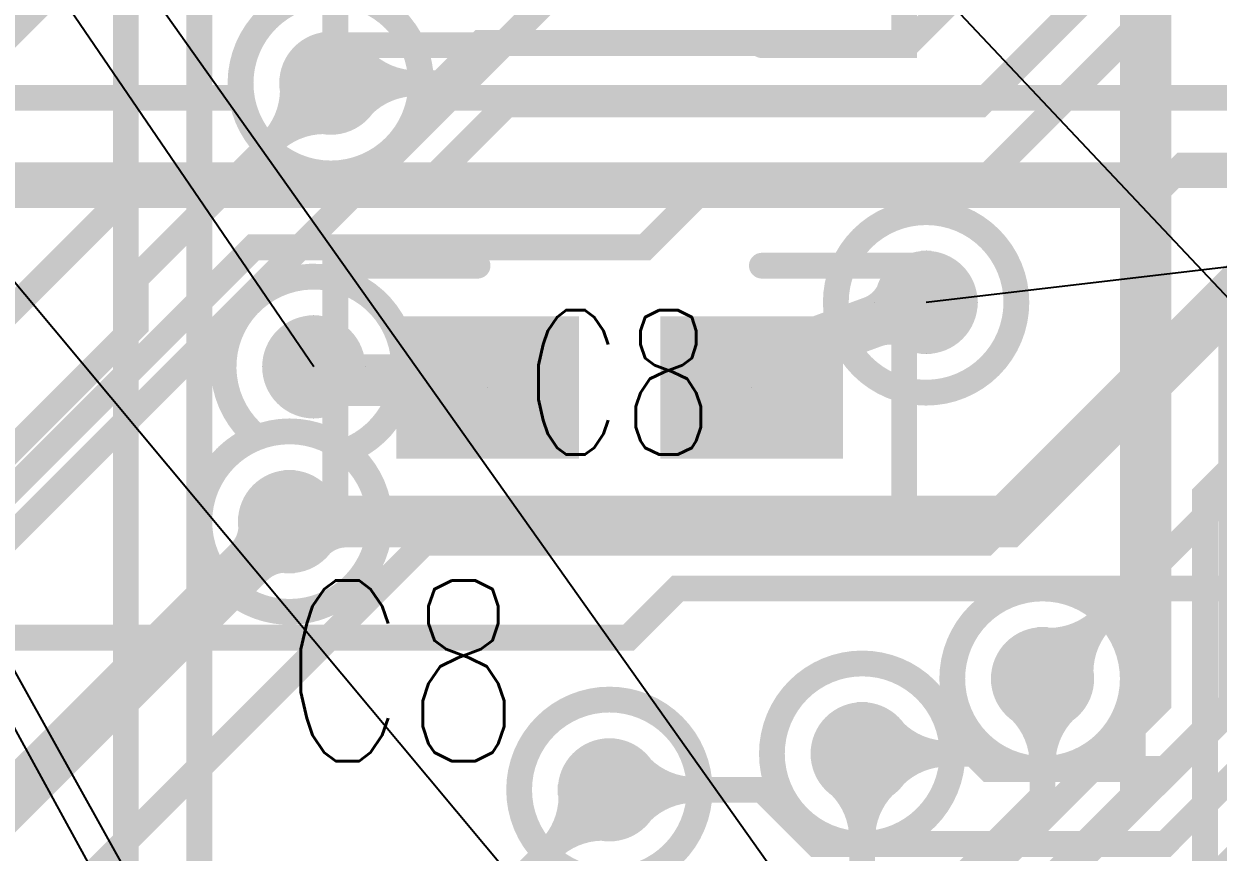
# Model space of a CAD drawing. Extents: x -4539 to 5978, y -4736 to 3041.
# Drawn here: x 764.5 to 996, y 574.9 to 735.5 of the extents above; entities that cross this region are included whole.
import ezdxf
from ezdxf.enums import TextEntityAlignment as Align

# ---------------------------------------------------------------- set-up
doc = ezdxf.new("R2010")
doc.units = 0
for name, pattern in [('SIG_10', [2, 1, 1]), ('SIG_11', [2, 1, 1]), ('SIG_116', [2, 1, 1]), ('SIG_12', [2, 1, 1]), ('SIG_121', [2, 1, 1]), ('SIG_128', [2, 1, 1]), ('SIG_133', [2, 1, 1]), ('SIG_134', [2, 1, 1]), ('SIG_142', [2, 1, 1]), ('SIG_143', [2, 1, 1]), ('SIG_17', [2, 1, 1]), ('SIG_173', [2, 1, 1]), ('SIG_19', [2, 1, 1]), ('SIG_192', [2, 1, 1]), ('SIG_194', [2, 1, 1]), ('SIG_195', [2, 1, 1]), ('SIG_196', [2, 1, 1]), ('SIG_20', [2, 1, 1]), ('SIG_21', [2, 1, 1]), ('SIG_23', [2, 1, 1]), ('SIG_8', [2, 1, 1]), ('SIG_9', [2, 1, 1])]:
    doc.linetypes.add(name, pattern=pattern)
doc.layers.get('0').update_dxf_attribs({"color": 254, "linetype": 'CONTINUOUS'})
for name, color, linetype in [('DRIL_NPLTE_THRU_01', 16, 'CONTINUOUS'), ('DRIL_NPLTE_THRU_02', 2, 'CONTINUOUS'), ('DRIL_NPLTE_THRU_03', 34, 'CONTINUOUS'), ('DRIL_NPLTE_THRU_04', 96, 'CONTINUOUS'), ('DRIL_NPLTE_THRU_05', 6, 'CONTINUOUS'), ('DRIL_NPLTE_THRU_06', 176, 'CONTINUOUS'), ('DRIL_PLTE_THRU_01', 16, 'CONTINUOUS'), ('DRIL_PLTE_THRU_02', 2, 'CONTINUOUS'), ('DRIL_PLTE_THRU_03', 34, 'CONTINUOUS'), ('DRIL_PLTE_THRU_04', 96, 'CONTINUOUS'), ('DRIL_PLTE_THRU_05', 6, 'CONTINUOUS'), ('DRIL_PLTE_THRU_06', 176, 'CONTINUOUS'), ('DRIL_SYMBOL', 254, 'CONTINUOUS'), ('LINK_00', 254, 'CONTINUOUS'), ('PADS_BOT', 5, 'CONTINUOUS'), ('PADS_INNER', 1, 'CONTINUOUS'), ('PADS_TOP', 1, 'CONTINUOUS'), ('PART_BOT_2DLINE_00', 4, 'CONTINUOUS'), ('PART_NAME_01', 6, 'CONTINUOUS'), ('PART_NAME_27', 3, 'CONTINUOUS'), ('PART_TOP_2DLINE_01', 6, 'CONTINUOUS'), ('POUR_OUTLINE_05', 216, 'CONTINUOUS'), ('POUR_VIATHERM_02', 56, 'CONTINUOUS'), ('POUR_VIATHERM_05', 216, 'CONTINUOUS'), ('POUR_VOID_02', 56, 'CONTINUOUS'), ('POUR_VOID_05', 216, 'CONTINUOUS'), ('TEAR_01', 1, 'CONTINUOUS'), ('TEAR_03', 43, 'CONTINUOUS'), ('TEAR_04', 3, 'CONTINUOUS'), ('TEAR_06', 5, 'CONTINUOUS'), ('TRACE_01', 1, 'CONTINUOUS'), ('TRACE_03', 43, 'CONTINUOUS'), ('TRACE_04', 3, 'CONTINUOUS'), ('TRACE_06', 5, 'CONTINUOUS'), ('VIAPTS', 1, 'CONTINUOUS')]:
    doc.layers.add(name, color=color, linetype=linetype)
doc.styles.add('W4', font='simplex', dxfattribs={"width": 0.75})
doc.styles.add('W5', font='simplex', dxfattribs={"width": 0.75})

# ---------------------------------------------------------------- blocks, each defined once
blk = doc.blocks.new('POUR_VOID_716')
at = {"layer": 'POUR_VOID_02', "const_width": 5}
blk.add_lwpolyline([(-5393.5, -5776, 1), (-5358.5, -5776, 1)], format="xyb", close=True, dxfattribs=at)
blk = doc.blocks.new('POUR_VOID_715')
at = {"layer": 'POUR_VOID_02', "const_width": 5}
blk.add_lwpolyline([(-5401.5, -5861, 1), (-5366.5, -5861, 1)], format="xyb", close=True, dxfattribs=at)
blk = doc.blocks.new('POUR_VOID_709')
at = {"layer": 'POUR_VOID_02', "const_width": 5}
blk.add_lwpolyline([(-5339.5, -5913, 1), (-5304.5, -5913, 1)], format="xyb", close=True, dxfattribs=at)
blk = doc.blocks.new('POUR_VOID_701')
at = {"layer": 'POUR_VOID_02', "const_width": 5}
blk.add_lwpolyline([(-5278.11, -5818.5, 1), (-5243.11, -5818.5, 1)], format="xyb", close=True, dxfattribs=at)
blk = doc.blocks.new('POUR_VOID_699')
at = {"layer": 'POUR_VOID_02', "const_width": 5}
blk.add_lwpolyline([(-5255.54, -5891.46, 1), (-5220.54, -5891.46, 1)], format="xyb", close=True, dxfattribs=at)
blk = doc.blocks.new('POUR_VOID_698')
at = {"layer": 'POUR_VOID_02', "const_width": 5}
blk.add_lwpolyline([(-5290.5, -5906, 1), (-5255.5, -5906, 1)], format="xyb", close=True, dxfattribs=at)
blk = doc.blocks.new('POUR_OUTLINE_418')
for name in ['POUR_VOID_716', 'POUR_VOID_701', 'POUR_VOID_715', 'POUR_VOID_699', 'POUR_VOID_698', 'POUR_VOID_709']:
    blk.add_blockref(name, (0, 0))
blk = doc.blocks.new('POUR_VIATHERM_855')
at = {"layer": 'POUR_VIATHERM_02'}
for points in [[(-5379.31, -5821), (-5379.31, -5821)], [(-5389.31, -5831), (-5389.31, -5831)], [(-5369.31, -5831), (-5369.31, -5831)], [(-5379.31, -5841), (-5379.31, -5841)]]:
    blk.add_lwpolyline(points, dxfattribs=at)
blk = doc.blocks.new('POUR_HEADER_0')
for name in ['POUR_OUTLINE_418', 'POUR_VIATHERM_855']:
    blk.add_blockref(name, (6185, 6485))
blk = doc.blocks.new('POUR_VOID_141')
at = {"layer": 'POUR_VOID_05', "const_width": 5}
blk.add_lwpolyline([(-5390.25, -5844.65, -3.755102), (-5373.05, -5847.35, -3.755102)], format="xyb", close=True, dxfattribs=at)
blk = doc.blocks.new('POUR_VOID_139')
at = {"layer": 'POUR_VOID_05', "const_width": 5}
blk.add_lwpolyline([(-5339.5, -5913, 1), (-5304.5, -5913, 1)], format="xyb", close=True, dxfattribs=at)
blk = doc.blocks.new('POUR_VOID_138')
at = {"layer": 'POUR_VOID_05', "const_width": 5}
blk.add_lwpolyline([(-5255.54, -5891.46, 1), (-5220.54, -5891.46, 1)], format="xyb", close=True, dxfattribs=at)
blk = doc.blocks.new('POUR_VOID_137')
at = {"layer": 'POUR_VOID_05', "const_width": 5}
blk.add_lwpolyline([(-5290.5, -5906, 1), (-5255.5, -5906, 1)], format="xyb", close=True, dxfattribs=at)
blk = doc.blocks.new('POUR_OUTLINE_4')
at = {"layer": 'POUR_OUTLINE_05', "const_width": 5}
blk.add_lwpolyline([(-4856.4, -5793.84), (-5018.6, -5793.84, -0.89992), (-5053.4, -5793.84), (-5497.5, -5793.84), (-5497.5, -6123.48)], format="xyb", dxfattribs=at)
for name in ['POUR_VOID_141', 'POUR_VOID_138', 'POUR_VOID_137', 'POUR_VOID_139']:
    blk.add_blockref(name, (0, 0))
blk = doc.blocks.new('POUR_VIATHERM_384')
at = {"layer": 'POUR_VIATHERM_05'}
for points in [[(-5260.61, -5808.5), (-5260.61, -5808.5)], [(-5270.61, -5818.5), (-5270.61, -5818.5)], [(-5250.61, -5818.5), (-5250.61, -5818.5)], [(-5260.61, -5828.5), (-5260.61, -5828.5)]]:
    blk.add_lwpolyline(points, dxfattribs=at)
blk = doc.blocks.new('POUR_HEADER_1')
for name in ['POUR_OUTLINE_4', 'POUR_VIATHERM_384']:
    blk.add_blockref(name, (5333.86, 5791.34))
blk = doc.blocks.new('POUR_VOID_187')
at = {"layer": 'POUR_VOID_05', "const_width": 5}
blk.add_lwpolyline([(-5512.5, -6133.48), (-5512.5, -5800.19, -3.466577), (-5507.13, -5782.34, -0.1761), (-5497.5, -5778.84), (-5393.27, -5778.84, -1.177785), (-5358.73, -5778.84), (-5198.11, -5778.84, -1.510886), (-5165.89, -5778.84), (-5047.53, -5778.84, -0.376162), (-5024.47, -5778.84), (-4850.53, -5778.84, -0.376162)], format="xyb", dxfattribs=at)
blk = doc.blocks.new('POUR_OUTLINE_162')
blk.add_blockref('POUR_VOID_187', (0, 0))
blk = doc.blocks.new('POUR_HEADER_3')
blk.add_blockref('POUR_OUTLINE_162', (6185, 6485))
blk = doc.blocks.new('SMOOTH_5')
at = {"const_width": 2.5}
blk.add_lwpolyline([(-1.25, 0, 1), (1.25, 0, 1)], format="xyb", close=True, dxfattribs=at)
blk = doc.blocks.new('PART_BODY_TOP_1')
at = {"layer": 'PART_TOP_2DLINE_01', "const_width": 5}
for points in [[(-27.56, 23.62), (-55.12, 23.62), (-55.12, -23.62), (-27.56, -23.62)], [(27.56, -23.62), (55.12, -23.62), (55.12, 23.62), (27.56, 23.62)]]:
    blk.add_lwpolyline(points, dxfattribs=at)
at = {"layer": 'PART_TOP_2DLINE_01'}
for p in [(-55.12, 23.62), (-27.56, 23.62), (27.56, 23.62), (55.12, 23.62), (-55.12, -23.62), (-27.56, -23.62), (27.56, -23.62), (55.12, -23.62)]:
    blk.add_blockref('SMOOTH_5', p, dxfattribs=at)
blk = doc.blocks.new('DRIL_SYMBOL_0')
at = {"layer": 'DRIL_SYMBOL', "const_width": 2}
for points in [[(0, -10), (0, 10)], [(-10, 0), (10, 0)]]:
    blk.add_lwpolyline(points, dxfattribs=at)
blk = doc.blocks.new('DRIL_HOLE_0')
blk.add_lwpolyline([(0, 0, 1), (0, 0, 1)], format="xyb", close=True)
blk.add_blockref('DRIL_SYMBOL_0', (0, 0))
blk = doc.blocks.new('PAD_0')
blk.add_lwpolyline([(0, 0), (0, 0)])
blk = doc.blocks.new('PAD_1')
at = {"const_width": 27.56}
blk.add_lwpolyline([(-17.72, 0), (17.72, 0)], dxfattribs=at)
blk = doc.blocks.new('STK_TOP_4')
at = {"layer": 'DRIL_NPLTE_THRU_01'}
blk.add_blockref('DRIL_HOLE_0', (0, 0), dxfattribs=at)
at = {"layer": 'DRIL_NPLTE_THRU_02'}
blk.add_blockref('DRIL_HOLE_0', (0, 0), dxfattribs=at)
at = {"layer": 'DRIL_NPLTE_THRU_03'}
blk.add_blockref('DRIL_HOLE_0', (0, 0), dxfattribs=at)
at = {"layer": 'DRIL_NPLTE_THRU_04'}
blk.add_blockref('DRIL_HOLE_0', (0, 0), dxfattribs=at)
at = {"layer": 'DRIL_NPLTE_THRU_05'}
blk.add_blockref('DRIL_HOLE_0', (0, 0), dxfattribs=at)
at = {"layer": 'DRIL_NPLTE_THRU_06'}
blk.add_blockref('DRIL_HOLE_0', (0, 0), dxfattribs=at)
at = {"layer": 'PADS_BOT'}
blk.add_blockref('PAD_0', (0, 0), dxfattribs=at)
at = {"layer": 'PADS_INNER'}
blk.add_blockref('PAD_0', (0, 0), dxfattribs=at)
at = {"layer": 'PADS_TOP'}
blk.add_blockref('PAD_1', (0, 0), dxfattribs=at)
blk = doc.blocks.new('SYM_TOP_3')
for name, p in [('PART_BODY_TOP_1', (0, 0)), ('STK_TOP_4', (-25.59, 0)), ('STK_TOP_4', (25.59, 0))]:
    blk.add_blockref(name, p)
blk = doc.blocks.new('PART_TOP_22')
blk.add_blockref('SYM_TOP_3', (0, 0))
at = {"layer": 'PART_NAME_01', "style": 'W5', "width": 0.75}
blk.add_text('C3', height=35, rotation=-180, dxfattribs=at).set_placement((93.46, -3.05), align=Align.MIDDLE_CENTER)
at = {"layer": 'PART_NAME_27', "style": 'W4', "width": 0.75}
blk.add_text('C3', height=28, rotation=-180, dxfattribs=at).set_placement((0, -15), align=Align.TOP_CENTER)
blk = doc.blocks.new('PART_TOP_27')
blk.add_blockref('SYM_TOP_3', (0, 0))
at = {"layer": 'PART_NAME_01', "style": 'W5', "width": 0.75}
blk.add_text('C8', height=35, rotation=-180, dxfattribs=at).set_placement((42.1, 54.91), align=Align.MIDDLE_CENTER)
at = {"layer": 'PART_NAME_27', "style": 'W4', "width": 0.75}
blk.add_text('C8', height=28, rotation=-180, dxfattribs=at).set_placement((0, -15), align=Align.TOP_CENTER)
blk = doc.blocks.new('PART_BODY_BOT_9')
at = {"layer": 'PART_BOT_2DLINE_00', "const_width": 5}
blk.add_lwpolyline([(-338.58, 265.75), (-42.32, 265.75), (-42.32, 232.53), (42.32, 232.53), (42.32, 265.75), (338.58, 265.75), (338.58, -265.75), (-338.58, -265.75)], close=True, dxfattribs=at)
blk = doc.blocks.new('SYM_BOT_11')
blk.add_blockref('PART_BODY_BOT_9', (0, 0))
blk = doc.blocks.new('PART_BOT_36')
blk.add_blockref('SYM_BOT_11', (0, 0))
blk = doc.blocks.new('TRACE_524')
at = {"layer": 'TRACE_01', "linetype": 'SIG_8', "const_width": 5}
blk.add_lwpolyline([(744, 662), (786.44, 704.44), (842.63, 704.44), (858.04, 719.85), (949.75, 719.85), (1014.95, 785.06), (1070.18, 785.06), (1082.68, 772.56), (1082.68, 762.88), (1095.18, 750.37), (1163.76, 750.37), (1181.1, 767.72)], dxfattribs=at)
at = {"layer": 'TRACE_01'}
for p in [(858.04, 719.85), (949.75, 719.85), (786.44, 704.44), (842.63, 704.44)]:
    blk.add_blockref('SMOOTH_5', p, dxfattribs=at)
blk = doc.blocks.new('TEAR_2008008000036')
at = {"const_width": 5}
for points in [[(-11.67, -11.67, 0.196262), (-7.36, -1.42)], [(-11.67, -11.67, 0.067729), (-6.11, -4.35)], [(-11.67, -11.67, -0.067729), (-4.35, -6.11)], [(-11.67, -11.67, -0.196262), (-1.42, -7.36)]]:
    blk.add_lwpolyline(points, format="xyb", dxfattribs=at)
for p in [(-7.36, -1.42), (-6.11, -4.35), (-4.35, -6.11), (-1.42, -7.36), (-11.67, -11.67), (-11.67, -11.67), (-11.67, -11.67), (-11.67, -11.67)]:
    blk.add_blockref('SMOOTH_5', p)
blk = doc.blocks.new('TRACE_518')
at = {"layer": 'TRACE_06', "linetype": 'SIG_9', "const_width": 5}
blk.add_lwpolyline([(558.27, 320.24), (558.27, 449.04), (786.21, 676.98), (786.21, 686.21), (824, 724)], dxfattribs=at)
at = {"layer": 'TEAR_06'}
blk.add_blockref('TEAR_2008008000036', (824, 724), dxfattribs=at)
at = {"layer": 'TRACE_06'}
for p in [(824, 724), (786.21, 686.21), (786.21, 676.98)]:
    blk.add_blockref('SMOOTH_5', p, dxfattribs=at)
blk = doc.blocks.new('TEAR_2008008000037')
at = {"const_width": 5}
for points in [[(16.5, 0, -0.196262), (6.21, 4.2)], [(16.5, 0, 0.196262), (6.21, -4.2)], [(16.5, 0, -0.067729), (7.4, 1.24)], [(16.5, 0, 0.067729), (7.4, -1.24)]]:
    blk.add_lwpolyline(points, format="xyb", dxfattribs=at)
for p in [(6.21, 4.2), (7.4, 1.24), (16.5, 0), (16.5, 0), (16.5, 0), (16.5, 0), (7.4, -1.24), (6.21, -4.2)]:
    blk.add_blockref('SMOOTH_5', p)
blk = doc.blocks.new('TRACE_520')
at = {"layer": 'TRACE_01', "linetype": 'SIG_9', "const_width": 5}
blk.add_lwpolyline([(824, 724), (845.27, 724), (853.06, 731.79), (936.01, 731.79), (1009.84, 805.62), (1037, 805.62), (1055.81, 824.43), (1070.18, 824.43), (1082.68, 811.93), (1082.68, 802.25), (1095.18, 789.74), (1124.39, 789.74), (1141.73, 807.09)], dxfattribs=at)
at = {"layer": 'TEAR_01'}
blk.add_blockref('TEAR_2008008000037', (824, 724), dxfattribs=at)
at = {"layer": 'TRACE_01'}
for p in [(853.06, 731.79), (936.01, 731.79), (824, 724), (845.27, 724)]:
    blk.add_blockref('SMOOTH_5', p, dxfattribs=at)
blk = doc.blocks.new('TRACE_3110')
at = {"layer": 'TRACE_06', "linetype": 'SIG_10', "const_width": 5}
blk.add_lwpolyline([(577.95, 320.24), (577.95, 365.26), (600.77, 388.09), (622.01, 388.09), (679, 445.08), (679, 553.15), (895, 769.15), (895, 802)], dxfattribs=at)
blk = doc.blocks.new('TRACE_502')
at = {"layer": 'TRACE_06', "linetype": 'SIG_11', "const_width": 5}
blk.add_lwpolyline([(922.05, 320.24), (922.05, 541.58), (984.42, 603.95), (984.42, 777.79), (1040.32, 833.68)], dxfattribs=at)
at = {"layer": 'TRACE_06'}
blk.add_blockref('SMOOTH_5', (984.42, 603.95), dxfattribs=at)
blk = doc.blocks.new('TRACE_584')
at = {"layer": 'TRACE_06', "linetype": 'SIG_12', "const_width": 5}
blk.add_lwpolyline([(941.73, 320.24), (941.73, 545.83), (998.53, 602.62), (998.53, 682.17), (1039.25, 722.89), (1039.25, 756.25)], dxfattribs=at)
blk = doc.blocks.new('TRACE_612')
at = {"layer": 'TRACE_01', "linetype": 'SIG_17', "const_width": 5}
blk.add_lwpolyline([(341, 518), (383, 560), (767.17, 560), (842.05, 634.88), (950.86, 634.88), (1024.64, 708.66), (1122.05, 708.66), (1141.73, 728.35)], dxfattribs=at)
at = {"layer": 'TRACE_01'}
for p in [(842.05, 634.88), (950.86, 634.88)]:
    blk.add_blockref('SMOOTH_5', p, dxfattribs=at)
blk = doc.blocks.new('TRACE_792')
at = {"layer": 'TRACE_03', "linetype": 'SIG_19', "const_width": 5}
blk.add_lwpolyline([(359, 455), (546.09, 642.09), (640.94, 642.09), (701.18, 702.32), (983.46, 702.32), (989.14, 708), (1164, 708)], dxfattribs=at)
at = {"layer": 'TRACE_03'}
for p in [(989.14, 708), (983.46, 702.32)]:
    blk.add_blockref('SMOOTH_5', p, dxfattribs=at)
blk = doc.blocks.new('SMOOTH_10')
at = {"const_width": 5}
blk.add_lwpolyline([(-2.5, 0, 1), (2.5, 0, 1)], format="xyb", close=True, dxfattribs=at)
blk = doc.blocks.new('TEAR_2008008000096')
at = {"const_width": 10}
for points in [[(-7.78, -7.78, 0.196261), (-4.91, -0.95)], [(-7.78, -7.78, -0.196261), (-0.95, -4.91)]]:
    blk.add_lwpolyline(points, format="xyb", dxfattribs=at)
for p in [(-4.91, -0.95), (-0.95, -4.91), (-7.78, -7.78), (-7.78, -7.78)]:
    blk.add_blockref('SMOOTH_10', p)
blk = doc.blocks.new('TRACE_1828')
at = {"layer": 'TRACE_01', "linetype": 'SIG_20', "const_width": 10}
blk.add_lwpolyline([(28.31, 236.22), (28.31, 314.59), (295.05, 581.33), (758.33, 581.33), (816, 639)], dxfattribs=at)
at = {"layer": 'TEAR_01'}
blk.add_blockref('TEAR_2008008000096', (816, 639), dxfattribs=at)
at = {"layer": 'TRACE_01'}
blk.add_blockref('SMOOTH_10', (816, 639), dxfattribs=at)
blk = doc.blocks.new('TEAR_2008008000098')
at = {"const_width": 10}
for points in [[(11, 0, -0.196262), (4.14, 2.8)], [(11, 0, 0.196262), (4.14, -2.8)]]:
    blk.add_lwpolyline(points, format="xyb", dxfattribs=at)
for p in [(4.14, 2.8), (11, 0), (11, 0), (4.14, -2.8)]:
    blk.add_blockref('SMOOTH_10', p)
blk = doc.blocks.new('TRACE_900')
at = {"layer": 'TRACE_03', "linetype": 'SIG_20', "const_width": 10}
blk.add_lwpolyline([(816, 639), (954.95, 639), (1005.24, 689.29), (1143.71, 689.29), (1145, 688), (1183, 688), (1203.66, 708.66), (1313, 708.66), (1373.34, 769), (1405.92, 769), (1417.84, 757.08), (1417.84, 740.98), (1429.75, 729.06), (1486.72, 729.06), (1547.01, 789.35), (1565.42, 789.35), (1584.07, 808), (1626.8, 808), (1629.1, 810.3), (1764.65, 810.3), (1786.03, 831.68), (1843.68, 831.68), (1871, 859)], dxfattribs=at)
at = {"layer": 'TEAR_03'}
blk.add_blockref('TEAR_2008008000098', (816, 639), dxfattribs=at)
at = {"layer": 'TRACE_03'}
for p in [(816, 639), (954.95, 639)]:
    blk.add_blockref('SMOOTH_10', p, dxfattribs=at)
blk = doc.blocks.new('TRACE_550')
at = {"layer": 'TRACE_01', "linetype": 'SIG_21', "const_width": 5}
blk.add_lwpolyline([(403, 605), (721.85, 605), (809.02, 692.18), (884.91, 692.18), (897.16, 704.43), (949.75, 704.43), (990.82, 745.5), (1025.25, 745.5), (1032, 738.75), (1047.68, 738.75), (1054.62, 745.69), (1085.02, 745.69), (1102.36, 728.35)], dxfattribs=at)
at = {"layer": 'TRACE_01'}
for p in [(897.16, 704.43), (949.75, 704.43), (809.02, 692.18), (884.91, 692.18)]:
    blk.add_blockref('SMOOTH_5', p, dxfattribs=at)
blk = doc.blocks.new('TRACE_642')
at = {"layer": 'TRACE_03', "linetype": 'SIG_23', "const_width": 5}
blk.add_lwpolyline([(676, 713), (741.38, 713), (777.97, 749.59), (973.36, 749.59), (997.51, 773.75), (1100.5, 773.75), (1101.75, 772.5), (1186.5, 772.5), (1201, 787)], dxfattribs=at)
blk = doc.blocks.new('TEAR_2008008000555')
at = {"const_width": 5}
for points in [[(0, -16.5, 0.196262), (-4.2, -6.21)], [(0, -16.5, -0.196262), (4.2, -6.21)], [(0, -16.5, 0.067729), (-1.24, -7.4)], [(0, -16.5, -0.067729), (1.24, -7.4)]]:
    blk.add_lwpolyline(points, format="xyb", dxfattribs=at)
for p in [(-4.2, -6.21), (4.2, -6.21), (-1.24, -7.4), (1.24, -7.4), (0, -16.5), (0, -16.5), (0, -16.5), (0, -16.5)]:
    blk.add_blockref('SMOOTH_5', p)
blk = doc.blocks.new('TRACE_450')
at = {"layer": 'TRACE_04', "linetype": 'SIG_116', "const_width": 5}
blk.add_lwpolyline([(910, 260), (910, 418.5), (927, 435.5), (927, 594)], dxfattribs=at)
at = {"layer": 'TEAR_04'}
blk.add_blockref('TEAR_2008008000555', (927, 594), dxfattribs=at)
at = {"layer": 'TRACE_04'}
blk.add_blockref('SMOOTH_5', (927, 594), dxfattribs=at)
blk = doc.blocks.new('TEAR_2008008000556')
at = {"const_width": 5}
for points in [[(16.5, 0, -0.196262), (6.21, 4.2)], [(16.5, 0, 0.196262), (6.21, -4.2)], [(16.5, 0, -0.067729), (7.4, 1.24)], [(16.5, 0, 0.067729), (7.4, -1.24)]]:
    blk.add_lwpolyline(points, format="xyb", dxfattribs=at)
for p in [(6.21, 4.2), (7.4, 1.24), (16.5, 0), (16.5, 0), (16.5, 0), (16.5, 0), (7.4, -1.24), (6.21, -4.2)]:
    blk.add_blockref('SMOOTH_5', p)
blk = doc.blocks.new('TEAR_2008008000557')
at = {"const_width": 5}
for points in [[(-11.42, -11.42, 0.196262), (-7.21, -1.4)], [(-11.42, -11.42, 0.067729), (-5.98, -4.26)], [(-11.42, -11.42, -0.067729), (-4.26, -5.98)], [(-11.42, -11.42, -0.196262), (-1.4, -7.21)]]:
    blk.add_lwpolyline(points, format="xyb", dxfattribs=at)
for p in [(-7.21, -1.4), (-5.98, -4.26), (-4.26, -5.98), (-1.4, -7.21), (-11.42, -11.42), (-11.42, -11.42), (-11.42, -11.42), (-11.42, -11.42)]:
    blk.add_blockref('SMOOTH_5', p)
blk = doc.blocks.new('TRACE_452')
at = {"layer": 'TRACE_01', "linetype": 'SIG_116', "const_width": 5}
blk.add_lwpolyline([(927, 594), (948.62, 594), (951.59, 591.04), (985.72, 591.04), (1024.6, 629.92), (1082.68, 629.92), (1102.36, 649.61)], dxfattribs=at)
at = {"layer": 'TEAR_01'}
for name, p in [('TEAR_2008008000557', (1102.36, 649.61)), ('TEAR_2008008000556', (927, 594))]:
    blk.add_blockref(name, p, dxfattribs=at)
at = {"layer": 'TRACE_01'}
for p in [(1102.36, 649.61), (1024.6, 629.92), (1082.68, 629.92), (927, 594), (948.62, 594), (951.59, 591.04), (985.72, 591.04)]:
    blk.add_blockref('SMOOTH_5', p, dxfattribs=at)
blk = doc.blocks.new('TRACE_888')
at = {"layer": 'TRACE_03', "linetype": 'SIG_121', "const_width": 5}
blk.add_lwpolyline([(132, 185), (256.5, 309.5), (256.5, 316.25), (556.75, 616.5), (881.71, 616.5), (891.25, 626.04), (1088.96, 626.04), (1125, 590)], dxfattribs=at)
at = {"layer": 'TRACE_03'}
for p in [(891.25, 626.04), (881.71, 616.5)]:
    blk.add_blockref('SMOOTH_5', p, dxfattribs=at)
blk = doc.blocks.new('TEAR_2008008000609')
at = {"const_width": 5}
for points in [[(-11.67, -11.67, 0.196262), (-7.36, -1.42)], [(-11.67, -11.67, 0.067729), (-6.11, -4.35)], [(-11.67, -11.67, -0.067729), (-4.35, -6.11)], [(-11.67, -11.67, -0.196262), (-1.42, -7.36)]]:
    blk.add_lwpolyline(points, format="xyb", dxfattribs=at)
for p in [(-7.36, -1.42), (-6.11, -4.35), (-4.35, -6.11), (-1.42, -7.36), (-11.67, -11.67), (-11.67, -11.67), (-11.67, -11.67), (-11.67, -11.67)]:
    blk.add_blockref('SMOOTH_5', p)
blk = doc.blocks.new('TRACE_1413')
at = {"layer": 'TRACE_06', "linetype": 'SIG_128', "const_width": 5}
blk.add_lwpolyline([(767.5, 251.5), (773.15, 257.15), (773.15, 483.29), (838.61, 548.75), (839.75, 548.75), (878, 587)], dxfattribs=at)
at = {"layer": 'TEAR_06'}
blk.add_blockref('TEAR_2008008000609', (878, 587), dxfattribs=at)
at = {"layer": 'TRACE_06'}
blk.add_blockref('SMOOTH_5', (878, 587), dxfattribs=at)
blk = doc.blocks.new('TEAR_2008008000610')
at = {"const_width": 5}
for points in [[(16.5, 0, -0.196262), (6.21, 4.2)], [(16.5, 0, 0.196262), (6.21, -4.2)], [(16.5, 0, -0.067729), (7.4, 1.24)], [(16.5, 0, 0.067729), (7.4, -1.24)]]:
    blk.add_lwpolyline(points, format="xyb", dxfattribs=at)
for p in [(6.21, 4.2), (7.4, 1.24), (16.5, 0), (16.5, 0), (16.5, 0), (16.5, 0), (7.4, -1.24), (6.21, -4.2)]:
    blk.add_blockref('SMOOTH_5', p)
blk = doc.blocks.new('TEAR_2008008000611')
at = {"const_width": 5}
for points in [[(-16.15, 0, 0.196261), (-6.08, 4.11)], [(-16.15, 0, 0.067729), (-7.24, 1.21)], [(-16.15, 0, -0.196261), (-6.08, -4.11)], [(-16.15, 0, -0.067729), (-7.24, -1.21)]]:
    blk.add_lwpolyline(points, format="xyb", dxfattribs=at)
for p in [(-6.08, 4.11), (-16.15, 0), (-16.15, 0), (-16.15, 0), (-16.15, 0), (-7.24, 1.21), (-7.24, -1.21), (-6.08, -4.11)]:
    blk.add_blockref('SMOOTH_5', p)
blk = doc.blocks.new('TRACE_460')
at = {"layer": 'TRACE_01', "linetype": 'SIG_128', "const_width": 5}
blk.add_lwpolyline([(878, 587), (907.65, 587), (918.15, 576.5), (985.72, 576.5), (1019.45, 610.24), (1062.99, 610.24)], dxfattribs=at)
at = {"layer": 'TEAR_01'}
for name, p in [('TEAR_2008008000611', (1062.99, 610.24)), ('TEAR_2008008000610', (878, 587))]:
    blk.add_blockref(name, p, dxfattribs=at)
at = {"layer": 'TRACE_01'}
for p in [(1019.45, 610.24), (1062.99, 610.24), (878, 587), (907.65, 587), (918.15, 576.5), (985.72, 576.5)]:
    blk.add_blockref('SMOOTH_5', p, dxfattribs=at)
blk = doc.blocks.new('TRACE_462')
at = {"layer": 'TRACE_01', "linetype": 'SIG_133', "const_width": 5}
blk.add_lwpolyline([(728, 542), (767.17, 542), (785.57, 560.4), (985.72, 560.4), (1015.87, 590.55), (1082.68, 590.55), (1102.36, 610.24)], dxfattribs=at)
blk = doc.blocks.new('TEAR_2008008000636')
at = {"const_width": 5}
for points in [[(0, -16.5, 0.196262), (-4.2, -6.21)], [(0, -16.5, -0.196262), (4.2, -6.21)], [(0, -16.5, 0.067729), (-1.24, -7.4)], [(0, -16.5, -0.067729), (1.24, -7.4)]]:
    blk.add_lwpolyline(points, format="xyb", dxfattribs=at)
for p in [(-4.2, -6.21), (4.2, -6.21), (-1.24, -7.4), (1.24, -7.4), (0, -16.5), (0, -16.5), (0, -16.5), (0, -16.5)]:
    blk.add_blockref('SMOOTH_5', p)
blk = doc.blocks.new('TRACE_2464')
at = {"layer": 'TRACE_04', "linetype": 'SIG_134', "const_width": 5}
blk.add_lwpolyline([(980.5, 500), (980.5, 523.98), (1007.47, 550.95), (1007.47, 613.28), (1043.31, 649.12), (1043.31, 669.29)], dxfattribs=at)
at = {"layer": 'TEAR_04'}
blk.add_blockref('TEAR_2008008000636', (1043.31, 669.29), dxfattribs=at)
at = {"layer": 'TRACE_04'}
for p in [(1043.31, 669.29), (1043.31, 649.12), (1007.47, 613.28), (1007.47, 550.95), (980.5, 523.98), (980.5, 500)]:
    blk.add_blockref('SMOOTH_5', p, dxfattribs=at)
blk = doc.blocks.new('TRACE_2490')
at = {"layer": 'TRACE_04', "linetype": 'SIG_142', "const_width": 5}
blk.add_lwpolyline([(969.18, 234.73), (969.18, 246.39), (970.41, 247.62), (970.41, 544.87), (993.46, 567.92), (993.46, 644.2), (1036.06, 686.79), (1087.33, 686.79), (1105.12, 669), (1125, 669)], dxfattribs=at)
at = {"layer": 'TRACE_04'}
blk.add_blockref('SMOOTH_5', (993.46, 644.2), dxfattribs=at)
blk = doc.blocks.new('TEAR_2008008000678')
at = {"const_width": 5}
for points in [[(0, -16.5, 0.196262), (-4.2, -6.21)], [(0, -16.5, -0.196262), (4.2, -6.21)], [(0, -16.5, 0.067729), (-1.24, -7.4)], [(0, -16.5, -0.067729), (1.24, -7.4)]]:
    blk.add_lwpolyline(points, format="xyb", dxfattribs=at)
for p in [(-4.2, -6.21), (4.2, -6.21), (-1.24, -7.4), (1.24, -7.4), (0, -16.5), (0, -16.5), (0, -16.5), (0, -16.5)]:
    blk.add_blockref('SMOOTH_5', p)
blk = doc.blocks.new('TRACE_1554')
at = {"layer": 'TRACE_04', "linetype": 'SIG_143', "const_width": 5}
blk.add_lwpolyline([(940, 272.65), (940, 563.83), (961.96, 585.79), (961.96, 608.54)], dxfattribs=at)
at = {"layer": 'TEAR_04'}
blk.add_blockref('TEAR_2008008000678', (961.96, 608.54), dxfattribs=at)
at = {"layer": 'TRACE_04'}
for p in [(961.96, 608.54), (961.96, 585.79)]:
    blk.add_blockref('SMOOTH_5', p, dxfattribs=at)
blk = doc.blocks.new('TEAR_2008008000679')
at = {"const_width": 5}
for points in [[(11.67, 11.67, -0.196262), (1.42, 7.36)], [(11.67, 11.67, -0.067729), (4.35, 6.11)], [(11.67, 11.67, 0.067729), (6.11, 4.35)], [(11.67, 11.67, 0.196262), (7.36, 1.42)]]:
    blk.add_lwpolyline(points, format="xyb", dxfattribs=at)
for p in [(11.67, 11.67), (11.67, 11.67), (11.67, 11.67), (11.67, 11.67), (1.42, 7.36), (4.35, 6.11), (6.11, 4.35), (7.36, 1.42)]:
    blk.add_blockref('SMOOTH_5', p)
blk = doc.blocks.new('TEAR_2008008000680')
at = {"const_width": 5}
for points in [[(-16.15, 0, 0.196261), (-6.08, 4.11)], [(-16.15, 0, 0.067729), (-7.24, 1.21)], [(-16.15, 0, -0.196261), (-6.08, -4.11)], [(-16.15, 0, -0.067729), (-7.24, -1.21)]]:
    blk.add_lwpolyline(points, format="xyb", dxfattribs=at)
for p in [(-6.08, 4.11), (-16.15, 0), (-16.15, 0), (-16.15, 0), (-16.15, 0), (-7.24, 1.21), (-7.24, -1.21), (-6.08, -4.11)]:
    blk.add_blockref('SMOOTH_5', p)
blk = doc.blocks.new('TRACE_1552')
at = {"layer": 'TRACE_01', "linetype": 'SIG_143', "const_width": 5}
blk.add_lwpolyline([(961.96, 608.54), (1003.03, 649.61), (1062.99, 649.61)], dxfattribs=at)
at = {"layer": 'TEAR_01'}
for name, p in [('TEAR_2008008000680', (1062.99, 649.61)), ('TEAR_2008008000679', (961.96, 608.54))]:
    blk.add_blockref(name, p, dxfattribs=at)
at = {"layer": 'TRACE_01'}
for p in [(1003.03, 649.61), (1062.99, 649.61), (961.96, 608.54)]:
    blk.add_blockref('SMOOTH_5', p, dxfattribs=at)
blk = doc.blocks.new('TRACE_1540')
at = {"layer": 'TRACE_04', "linetype": 'SIG_192', "const_width": 5}
blk.add_lwpolyline([(952.5, 217.65), (952.5, 248.27), (958.95, 254.73), (958.95, 565.28), (979.46, 585.79), (979.46, 608.54)], dxfattribs=at)
at = {"layer": 'TRACE_04'}
for p in [(979.46, 608.54), (979.46, 585.79)]:
    blk.add_blockref('SMOOTH_5', p, dxfattribs=at)
blk = doc.blocks.new('TRACE_2828')
at = {"layer": 'TRACE_04', "linetype": 'SIG_194', "const_width": 5}
blk.add_lwpolyline([(798.5, 738.5), (798.5, 478.39), (879.58, 397.31), (879.58, 166.96), (893.79, 152.74), (1062.6, 152.74), (1095, 185.14)], dxfattribs=at)
blk = doc.blocks.new('TEAR_2008008001186')
at = {"const_width": 10}
for points in [[(-10.33, -3.78, 0.196261), (-4.85, 1.2)], [(-10.33, -3.78, -0.196261), (-2.93, -4.05)]]:
    blk.add_lwpolyline(points, format="xyb", dxfattribs=at)
for p in [(-4.85, 1.2), (-10.33, -3.78), (-10.33, -3.78), (-2.93, -4.05)]:
    blk.add_blockref('SMOOTH_10', p)
blk = doc.blocks.new('TRACE_48')
at = {"layer": 'TRACE_01', "linetype": 'SIG_195', "const_width": 10}
blk.add_lwpolyline([(905.59, 665), (905.59, 673.78), (918.31, 673.78), (939.39, 681.5)], dxfattribs=at)
at = {"layer": 'TEAR_01'}
blk.add_blockref('TEAR_2008008001186', (939.39, 681.5), dxfattribs=at)
at = {"layer": 'TRACE_01'}
for p in [(939.39, 681.5), (905.59, 673.78), (918.31, 673.78), (905.59, 665)]:
    blk.add_blockref('SMOOTH_10', p, dxfattribs=at)
blk = doc.blocks.new('DRIL_SYMBOL_7')
at = {"layer": 'DRIL_SYMBOL', "const_width": 2}
for points in [[(0, -10), (0, 10)], [(-10, 0), (10, 0)]]:
    blk.add_lwpolyline(points, dxfattribs=at)
blk = doc.blocks.new('DRIL_HOLE_7')
at = {"const_width": 3.5}
blk.add_lwpolyline([(-1.75, 0, 1), (1.75, 0, 1)], format="xyb", close=True, dxfattribs=at)
blk.add_blockref('DRIL_SYMBOL_7', (0, 0))
blk = doc.blocks.new('PAD_15')
at = {"const_width": 10}
blk.add_lwpolyline([(0, -5, 1), (0, 5, 1)], format="xyb", close=True, dxfattribs=at)
blk = doc.blocks.new('STK_TOP_26')
at = {"layer": 'DRIL_PLTE_THRU_01'}
blk.add_blockref('DRIL_HOLE_7', (0, 0), dxfattribs=at)
at = {"layer": 'DRIL_PLTE_THRU_02'}
blk.add_blockref('DRIL_HOLE_7', (0, 0), dxfattribs=at)
at = {"layer": 'DRIL_PLTE_THRU_03'}
blk.add_blockref('DRIL_HOLE_7', (0, 0), dxfattribs=at)
at = {"layer": 'DRIL_PLTE_THRU_04'}
blk.add_blockref('DRIL_HOLE_7', (0, 0), dxfattribs=at)
at = {"layer": 'DRIL_PLTE_THRU_05'}
blk.add_blockref('DRIL_HOLE_7', (0, 0), dxfattribs=at)
at = {"layer": 'DRIL_PLTE_THRU_06'}
blk.add_blockref('DRIL_HOLE_7', (0, 0), dxfattribs=at)
at = {"layer": 'PADS_BOT'}
blk.add_blockref('PAD_15', (0, 0), dxfattribs=at)
at = {"layer": 'PADS_INNER'}
blk.add_blockref('PAD_15', (0, 0), dxfattribs=at)
at = {"layer": 'PADS_TOP'}
blk.add_blockref('PAD_15', (0, 0), dxfattribs=at)
blk = doc.blocks.new('SYM_TOP_2')
blk.add_blockref('STK_TOP_26', (0, 0))

msp = doc.modelspace()

# ---------------------------------------------------------------- linework, layer by layer
at = {"layer": 'LINK_00', "linetype": 'SIG_196'}
msp.add_line((166.14, 1400), (1103.65, 277), dxfattribs=at)
at = {"layer": 'LINK_00', "linetype": 'SIG_173'}
for p, q in [((322.05, 1400), (1428.51, 225.17)), ((322.05, 1400), (1178.32, 192.83)), ((322.05, 1400), (990.33, 184.77)), ((820.69, 506.08), (322.05, 1400)), ((820.69, 669), (322.05, 1400))]:
    msp.add_line(p, q, dxfattribs=at)
at = {"layer": 'LINK_00', "linetype": 'SIG_195'}
msp.add_line((2194.88, 828.7), (939.39, 681.5), dxfattribs=at)
at = {"layer": 'TRACE_01', "linetype": 'SIG_173', "const_width": 10}
msp.add_lwpolyline([(820.69, 669), (820.69, 666.43), (854.41, 666.43), (854.41, 665)], dxfattribs=at)
at = {"layer": 'TRACE_04', "linetype": 'SIG_192', "const_width": 5}
msp.add_lwpolyline([(979.46, 608.54), (979.46, 750.29)], dxfattribs=at)

# ---------------------------------------------------------------- block references
at = {"linetype": 'SIG_173'}
msp.add_blockref('POUR_HEADER_0', (15, 15), dxfattribs=at)
at = {"linetype": 'SIG_196'}
msp.add_blockref('POUR_HEADER_3', (15, 15), dxfattribs=at)
at = {"xscale": -1, "rotation": -90}
msp.add_blockref('PART_BOT_36', (1050, 710), dxfattribs=at)
at = {"linetype": 'SIG_195'}
msp.add_blockref('POUR_HEADER_1', (866.14, 708.66), dxfattribs=at)
for name in ['TRACE_900', 'TRACE_502', 'TRACE_520', 'TRACE_3110', 'TRACE_642', 'TRACE_524', 'TRACE_584', 'TRACE_550', 'TRACE_2828', 'TRACE_612', 'TRACE_518', 'TRACE_792', 'TRACE_48', 'TRACE_2490', 'TRACE_2464', 'TRACE_1552', 'TRACE_452', 'TRACE_1828', 'TRACE_888', 'TRACE_460', 'TRACE_462', 'TRACE_1554', 'TRACE_1540', 'TRACE_450', 'TRACE_1413']:
    msp.add_blockref(name, (0, 0))
at = {"rotation": 180}
for name, p in [('PART_TOP_22', (880, 755)), ('PART_TOP_27', (880, 665))]:
    msp.add_blockref(name, p, dxfattribs=at)
at = {"layer": 'TRACE_01'}
for p in [(820.69, 669), (820.69, 666.43), (854.41, 666.43), (854.41, 665)]:
    msp.add_blockref('SMOOTH_10', p, dxfattribs=at)
at = {"layer": 'TRACE_04'}
msp.add_blockref('SMOOTH_5', (979.46, 608.54), dxfattribs=at)
at = {"layer": 'VIAPTS', "linetype": 'SIG_9'}
msp.add_blockref('SYM_TOP_2', (824, 724), dxfattribs=at)
at = {"layer": 'VIAPTS', "linetype": 'SIG_195'}
msp.add_blockref('SYM_TOP_2', (939.39, 681.5), dxfattribs=at)
at = {"layer": 'VIAPTS', "linetype": 'SIG_173'}
msp.add_blockref('SYM_TOP_2', (820.69, 669), dxfattribs=at)
at = {"layer": 'VIAPTS', "linetype": 'SIG_20'}
msp.add_blockref('SYM_TOP_2', (816, 639), dxfattribs=at)
at = {"layer": 'VIAPTS', "linetype": 'SIG_143'}
msp.add_blockref('SYM_TOP_2', (961.96, 608.54), dxfattribs=at)
at = {"layer": 'VIAPTS', "linetype": 'SIG_116'}
msp.add_blockref('SYM_TOP_2', (927, 594), dxfattribs=at)
at = {"layer": 'VIAPTS', "linetype": 'SIG_128'}
msp.add_blockref('SYM_TOP_2', (878, 587), dxfattribs=at)

doc.saveas('drawing.dxf')
